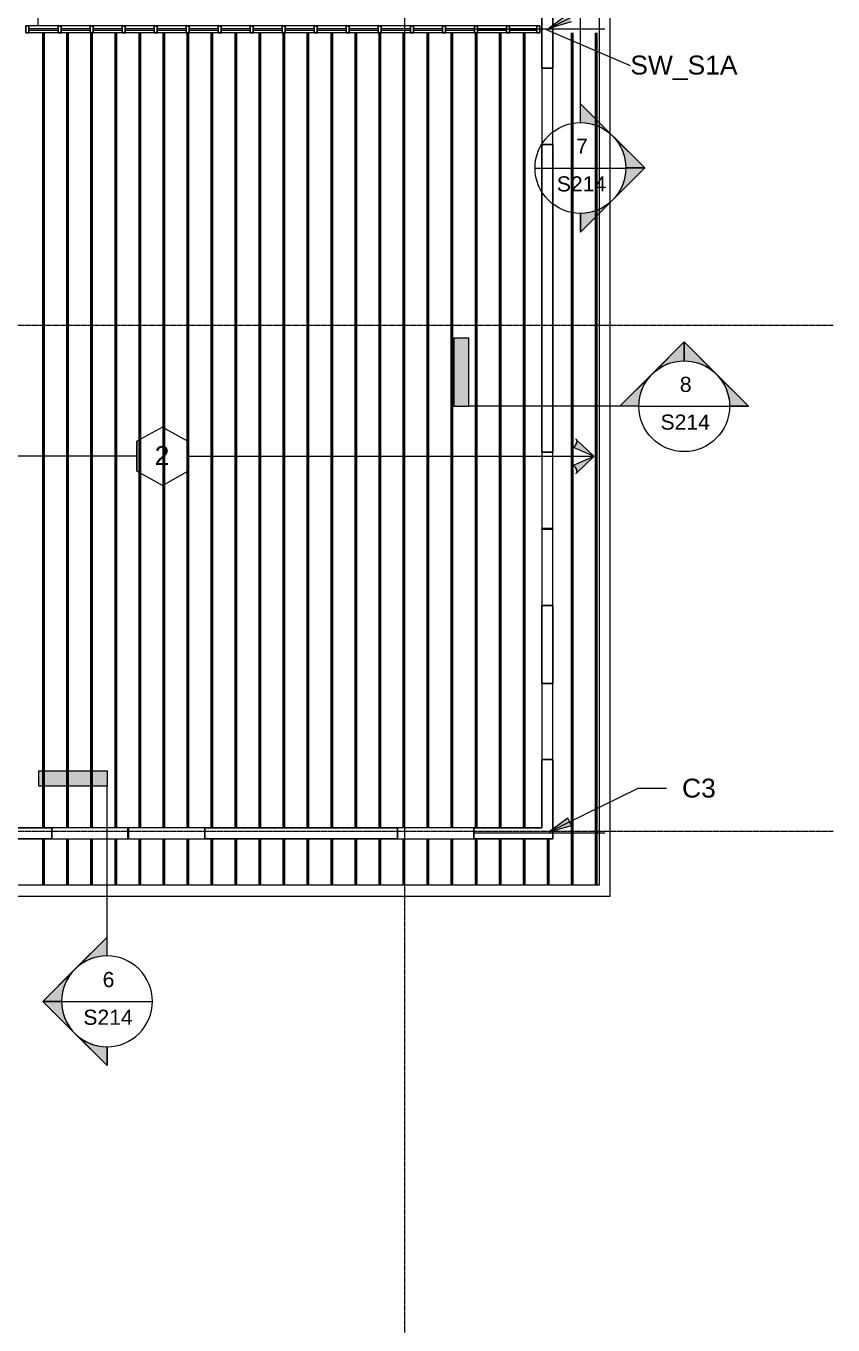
# Model space of a CAD drawing. Header units: inches. Extents: x -4036 to -1914, y 2 to 12338.
# Drawn here: x -2363 to -1959, y 11036 to 11685 of the extents above; entities that cross this region are included whole.
import ezdxf

# ---------------------------------------------------------------- set-up
doc = ezdxf.new("R2010")
doc.units = ezdxf.units.IN
doc.header["$MEASUREMENT"] = 0
doc.linetypes.add('Línea de rejilla', pattern=[0.875, 0.5, -0.125, 0.125, -0.125])
for name, color, linetype, lineweight in [('A-ANNO-NOTE', 131, 'Continuous', 9), ('A-DETL-GENF', 92, 'Continuous', 9), ('A-DETL-THIN', 151, 'Continuous', 9), ('A-GLAZ-CURT', 52, 'Continuous', 9), ('A-GLAZ-CWMG', 51, 'Continuous', 9), ('A-WALL-IDEN', 211, 'Continuous', 9), ('G-ANNO-SYMB', 111, 'Continuous', 9), ('G-ANNO-TEXT', 231, 'Continuous', 9), ('I-WALL', 2, 'Continuous', 9), ('S-BEAM', 12, 'Continuous', 9), ('S-BEAM-ANLY', 10, 'Continuous', 50), ('S-GRID', 1, 'Continuous', 9)]:
    doc.layers.add(name, color=color, linetype=linetype, lineweight=lineweight)
doc.styles.add('Arial', font='arial.ttf', dxfattribs={"height": 9.448819})
doc.styles.add('Arial_2', font='arial.ttf', dxfattribs={"height": 7.559055})

# ---------------------------------------------------------------- blocks, each defined once
blk = doc.blocks.new('System Panel - PlyWood-764934-FRAMING PLAN - 2ND FLOOR')
at = {"layer": 'A-GLAZ-CURT', "lineweight": 18}
for p, q in [((-6.88, -0.5), (-6.88, 0.5)), ((-6.88, 0.5), (6.88, 0.5)), ((6.88, 0.5), (6.88, -0.5)), ((6.88, -0.5), (-6.88, -0.5))]:
    blk.add_line(p, q, dxfattribs=at)
blk = doc.blocks.new('System Panel - PlyWood-764936-FRAMING PLAN - 2ND FLOOR')
at = {"layer": 'A-GLAZ-CURT', "lineweight": 18}
for p, q in [((-7.25, -0.5), (-7.25, 0.5)), ((-7.25, 0.5), (7.25, 0.5)), ((7.25, 0.5), (7.25, -0.5)), ((7.25, -0.5), (-7.25, -0.5))]:
    blk.add_line(p, q, dxfattribs=at)
blk = doc.blocks.new('Rectangular Mullion - 3 1_2_-735840-FRAMING PLAN - 2ND FLOOR')
at = {"layer": 'A-GLAZ-CWMG'}
for p, q in [((-2918.07, 10459.04), (-2918.07, 10472.79)), ((-2914.57, 10459.04), (-2914.57, 10472.79))]:
    blk.add_line(p, q, dxfattribs=at)
blk = doc.blocks.new('Rectangular Mullion - 3 1_2_-735841-FRAMING PLAN - 2ND FLOOR')
at = {"layer": 'A-GLAZ-CWMG'}
for p, q in [((-3206.07, 10485.26), (-3206.07, 10499.76)), ((-3202.57, 10485.26), (-3202.57, 10499.76))]:
    blk.add_line(p, q, dxfattribs=at)
blk = doc.blocks.new('Rectangular Mullion - 3 1_2_-735870-FRAMING PLAN - 2ND FLOOR')
at = {"layer": 'A-GLAZ-CWMG', "lineweight": 25}
for p, q in [((-1.5, 1.75), (0, 1.75)), ((-1.5, -1.75), (-1.5, 1.75)), ((0, 1.75), (0, -1.75)), ((0, -1.75), (-1.5, -1.75))]:
    blk.add_line(p, q, dxfattribs=at)
blk = doc.blocks.new('Rectangular Mullion - 3 1_2_-735844-FRAMING PLAN - 2ND FLOOR')
at = {"layer": 'A-GLAZ-CWMG', "lineweight": 25}
for p, q in [((0.75, 1.75), (-0.75, 1.75)), ((-0.75, 1.75), (-0.75, -1.75)), ((0.75, -1.75), (0.75, 1.75)), ((-0.75, -1.75), (0.75, -1.75))]:
    blk.add_line(p, q, dxfattribs=at)
blk = doc.blocks.new('TRUSS - 24_-1506883-FRAMING PLAN - 2ND FLOOR')
at = {"layer": 'S-BEAM'}
blk.add_line((212.8, 0), (-212.8, 0), dxfattribs=at)
blk = doc.blocks.new('TRUSS - 24_-V49-FRAMING PLAN - 2ND FLOOR')
at = {"layer": 'S-BEAM'}
blk.add_line((212.8, 0), (189.65, 0), dxfattribs=at)
blk = doc.blocks.new('TRUSS - 24_-V50-FRAMING PLAN - 2ND FLOOR')
at = {"layer": 'S-BEAM'}
for p, q in [((184.15, 0), (-212.8, 0)), ((212.8, 0), (189.65, 0))]:
    blk.add_line(p, q, dxfattribs=at)
blk = doc.blocks.new('TRUSSES - TRUSSES-1430588-FRAMING PLAN - 2ND FLOOR')
at = {"layer": 'A-DETL-GENF'}
h = blk.add_hatch(color=256, dxfattribs=at)
h.paths.add_polyline_path([(-206.81, 8.4), (-215.41, 0.23), (-205.05, 4.79), (-205.26, 4.81), (-205.49, 4.9), (-205.72, 5.06), (-206.18, 5.53), (-206.57, 6.17), (-206.84, 6.89), (-206.96, 7.59), (-206.9, 8.17)], flags=0)
h.paths.add_polyline_path([(-215.41, 0), (-206.81, -8.17), (-206.9, -7.95), (-206.95, -7.68), (-206.92, -7.02), (-206.72, -6.3), (-206.39, -5.61), (-205.96, -5.04), (-205.49, -4.68), (-205.26, -4.59), (-205.05, -4.56), (-204.86, -4.6)], flags=0)
h = blk.add_hatch(color=256, dxfattribs=at)
h.paths.add_polyline_path([(206.81, 8.4), (206.9, 8.17), (206.95, 7.9), (206.92, 7.25), (206.72, 6.53), (206.39, 5.84), (205.96, 5.27), (205.49, 4.9), (205.26, 4.81), (205.05, 4.79), (204.86, 4.83), (215.41, 0.23)], flags=0)
h.paths.add_polyline_path([(215.41, 0), (205.05, -4.56), (205.26, -4.59), (205.49, -4.68), (205.72, -4.83), (206.18, -5.31), (206.57, -5.95), (206.84, -6.66), (206.96, -7.36), (206.9, -7.95), (206.81, -8.17)], flags=0)
for p, q in [((0, 14.61), (-12.61, 7.43)), ((0, 14.61), (12.85, 7.43)), ((-206.81, 8.4), (-215.41, 0.23)), ((-206.81, 8.4), (-206.53, 8.66)), ((-12.61, 7.43), (-12.61, -7.43)), ((12.85, -7.43), (12.85, 7.43)), ((12.85, 7.43), (12.85, -7.43)), ((206.81, 8.4), (206.53, 8.66)), ((215.41, 0.23), (206.81, 8.4)), ((-215.41, 0.23), (-204.86, 4.83)), ((-215.41, 0), (-206.81, -8.17)), ((-204.86, -4.6), (-215.41, 0)), ((-12.61, 0), (-215.41, 0)), ((12.85, 0), (215.41, 0)), ((204.86, 4.83), (215.41, 0.23)), ((215.41, 0), (204.86, -4.6)), ((206.81, -8.17), (215.41, 0)), ((-206.81, -8.17), (-206.53, -8.43)), ((0, -14.56), (-12.61, -7.43)), ((0, -14.56), (12.85, -7.43)), ((206.81, -8.17), (206.53, -8.43))]:
    blk.add_line(p, q, dxfattribs=at)
for centre, major_axis, start_param, end_param in [((-205.7, 6.74), (-0.84, 1.91), 0.527907, 1.031328), ((-205.7, 6.74), (-0.84, 1.91), 1.058732, 1.553534), ((-205.7, 6.74), (-0.84, 1.91), 0, 0.515859), ((205.7, 6.74), (0.84, 1.91), 5.767326, 6.283185), ((205.7, 6.74), (0.84, 1.91), 4.729651, 5.224453), ((205.7, 6.74), (0.84, 1.91), 5.251857, 5.755279), ((-205.7, 6.74), (-0.84, 1.91), 1.586991, 2.08013), ((-205.7, 6.74), (-0.84, 1.91), 2.111632, 2.609761), ((-205.7, 6.74), (-0.84, 1.91), 2.630892, 3.141593), ((205.7, 6.74), (0.84, 1.91), 3.141593, 3.652293), ((205.7, 6.74), (0.84, 1.91), 3.673425, 4.171554), ((205.7, 6.74), (0.84, 1.91), 4.203055, 4.696194), ((-205.7, -6.52), (0.84, 1.91), 1.588058, 2.082861), ((-205.7, -6.52), (0.84, 1.91), 1.061463, 1.554602), ((-205.7, -6.52), (0.84, 1.91), 0.531832, 1.029961), ((-205.7, -6.52), (0.84, 1.91), 0, 0.5107), ((205.7, -6.52), (-0.84, 1.91), 5.772485, 6.283185), ((205.7, -6.52), (-0.84, 1.91), 5.253224, 5.751353), ((205.7, -6.52), (-0.84, 1.91), 4.728584, 5.221723), ((205.7, -6.52), (-0.84, 1.91), 4.200325, 4.695127), ((-205.7, -6.52), (0.84, 1.91), 2.110265, 2.613686), ((-205.7, -6.52), (0.84, 1.91), 2.625734, 3.141593), ((205.7, -6.52), (-0.84, 1.91), 3.141593, 3.657452), ((205.7, -6.52), (-0.84, 1.91), 3.669499, 4.172921)]:
    blk.add_ellipse(centre, major_axis=major_axis, ratio=0.493649, start_param=start_param, end_param=end_param, dxfattribs=at)
for points, knots in [([(-204.86, 4.83), (-204.92, 4.81), (-205.05, 4.78), (-205.26, 4.8), (-205.49, 4.89), (-205.8, 5.1), (-206.19, 5.5), (-206.59, 6.16), (-206.89, 6.96), (-206.98, 7.64), (-206.93, 8.12), (-206.86, 8.31), (-206.81, 8.4)], [0, 0, 0, 0, 0.066667, 0.133333, 0.2, 0.266667, 0.4, 0.533333, 0.666667, 0.833333, 0.916667, 1, 1, 1, 1]), ([(206.81, 8.4), (206.85, 8.33), (206.91, 8.18), (206.97, 7.82), (206.95, 7.26), (206.75, 6.52), (206.42, 5.84), (206.02, 5.3), (205.6, 4.94), (205.27, 4.79), (205.02, 4.78), (204.91, 4.81), (204.86, 4.83)], [0, 0, 0, 0, 0.066667, 0.133333, 0.266667, 0.4, 0.533333, 0.65, 0.766667, 0.883333, 0.941667, 1, 1, 1, 1]), ([(-206.81, -8.17), (-206.85, -8.1), (-206.91, -7.96), (-206.97, -7.59), (-206.95, -7.03), (-206.75, -6.3), (-206.42, -5.62), (-206.02, -5.08), (-205.6, -4.71), (-205.27, -4.57), (-205.02, -4.55), (-204.91, -4.58), (-204.86, -4.6)], [0, 0, 0, 0, 0.066667, 0.133333, 0.266667, 0.4, 0.533333, 0.65, 0.766667, 0.883333, 0.941667, 1, 1, 1, 1]), ([(204.86, -4.6), (204.92, -4.58), (205.05, -4.55), (205.26, -4.57), (205.49, -4.67), (205.8, -4.87), (206.19, -5.28), (206.59, -5.93), (206.89, -6.73), (206.98, -7.41), (206.93, -7.9), (206.86, -8.09), (206.81, -8.17)], [0, 0, 0, 0, 0.066667, 0.133333, 0.2, 0.266667, 0.4, 0.533333, 0.666667, 0.833333, 0.916667, 1, 1, 1, 1])]:
    blk.add_open_spline(points, degree=3, knots=knots, dxfattribs=at)
blk = doc.blocks.new('Vista de diseño - Extremo final de sección - Rellenado-14997-FRAMING PLAN - 2ND FLOOR')
at = {"layer": 'G-ANNO-SYMB'}
blk.add_hatch(color=256, dxfattribs=at).paths.add_polyline_path([(0, 0.3543), (0, 0), (-0.0787, 0), (-0.0787, 0.3543)], flags=0)
for p, q in [((0, 0.3543), (-0.0787, 0.3543)), ((-0.0787, 0.3543), (-0.0787, 0)), ((0, 0), (0, 0.3543)), ((-0.0787, 0), (0, 0))]:
    blk.add_line(p, q, dxfattribs=at)
blk = doc.blocks.new('Vista de diseño - Extremo inicial de sección - Rellenado-1561-FRAMING PLAN - 2ND FLOOR')
at = {"layer": 'G-ANNO-SYMB'}
h = blk.add_hatch(color=256, dxfattribs=at)
edge = h.paths.add_edge_path(flags=0)
edge.add_line((-0.2362, 0.3341), (-0.2362, 0.2362))
edge.add_arc((-0.2362, 0), 0.2362, 90, 135)
edge.add_line((-0.4033, 0.167), (-0.2362, 0.3341))
h = blk.add_hatch(color=256, dxfattribs=at)
edge = h.paths.add_edge_path(flags=0)
edge.add_line((-0.2362, 0.3341), (-0.0692, 0.167))
edge.add_arc((-0.2362, 0), 0.2362, 45, 90)
edge.add_line((-0.2362, 0.2362), (-0.2362, 0.3341))
h = blk.add_hatch(color=256, dxfattribs=at)
edge = h.paths.add_edge_path(flags=0)
edge.add_line((-0.5703, 0), (-0.4033, 0.167))
edge.add_arc((-0.2362, 0), 0.2362, 135, 180)
edge.add_line((-0.4724, 0), (-0.5703, 0))
h = blk.add_hatch(color=256, dxfattribs=at)
edge = h.paths.add_edge_path(flags=0)
edge.add_line((0.0978, 0), (0, 0))
edge.add_arc((-0.2362, 0), 0.2362, 360, 405)
edge.add_line((-0.0692, 0.167), (0.0978, 0))
for p, q in [((-0.2362, 0.3341), (-0.5703, 0)), ((-0.2362, 0.3341), (-0.4033, 0.167)), ((-0.2362, 0.3341), (0.0978, 0)), ((-0.2362, 0.2362), (-0.2362, 0.3341)), ((-0.2362, 0.3341), (-0.2362, 0.2362)), ((-0.0692, 0.167), (-0.2362, 0.3341)), ((-0.4033, 0.167), (-0.5703, 0)), ((0.0978, 0), (-0.0692, 0.167)), ((-0.5703, 0), (-0.4724, 0)), ((0, 0), (0.0978, 0)), ((-0.4724, 0), (-0.5703, 0)), ((0, 0), (0.0978, 0))]:
    blk.add_line(p, q, dxfattribs=at)
for start, end in [(360, 180), (90, 135), (45, 90), (135, 180), (360, 45), (180, 360)]:
    blk.add_arc((-0.2362, 0), 0.2362, start, end, dxfattribs=at)

msp = doc.modelspace()

# ---------------------------------------------------------------- hatches: boundary and pattern name
at = {"layer": 'G-ANNO-TEXT'}
for points in [[(-2101.19, 11683.73), (-2090.13, 11686.92), (-2091.89, 11690.51)], [(-2101.19, 11282.28), (-2090.13, 11285.47), (-2091.89, 11289.06)]]:
    msp.add_hatch(color=50, dxfattribs=at).paths.add_polyline_path(points, flags=0)

# ---------------------------------------------------------------- linework, layer by layer
at = {"layer": 'A-DETL-THIN'}
for p, q in [((-2138.91, 11683.24), (-2073.42, 11683.24)), ((-2138.91, 11281.79), (-2073.42, 11281.79))]:
    msp.add_line(p, q, dxfattribs=at)
at = {"layer": 'A-WALL-IDEN'}
msp.add_line((-2102.7, 11682.99), (-2060.68, 11665), dxfattribs=at)
at = {"layer": 'G-ANNO-SYMB'}
for p, q in [((-2085.59, 11636.48), (-2085.59, 11721.34)), ((-2108.26, 11613.8), (-2062.91, 11613.8)), ((-2056.45, 11494.82), (-2141.31, 11494.82)), ((-2056.45, 11494.82), (-2011.09, 11494.82)), ((-2322.1, 11220.23), (-2322.1, 11305.09)), ((-2344.78, 11197.55), (-2299.42, 11197.55))]:
    msp.add_line(p, q, dxfattribs=at)
at = {"layer": 'G-ANNO-TEXT', "color": 50}
for p, q in [((-2101.19, 11683.73), (-2056.7, 11705.51)), ((-2091.89, 11690.51), (-2101.19, 11683.73)), ((-2101.19, 11683.73), (-2090.13, 11686.92)), ((-2101.19, 11282.28), (-2056.7, 11304.06)), ((-2056.7, 11304.06), (-2042.55, 11304.06)), ((-2091.89, 11289.06), (-2101.19, 11282.28)), ((-2101.19, 11282.28), (-2090.13, 11285.47)), ((-2090.13, 11285.47), (-2091.89, 11289.06))]:
    msp.add_line(p, q, dxfattribs=at)
at = {"layer": 'I-WALL'}
for p, q in [((-2070.67, 11250.14), (-2070.67, 12115.84)), ((-2076.17, 11773.62), (-2076.17, 11255.64)), ((-2104.82, 11663.6), (-2104.82, 11625.58)), ((-2099.32, 11625.58), (-2099.32, 11663.6)), ((-2104.82, 11471.79), (-2104.82, 11433.76)), ((-2099.32, 11433.76), (-2099.32, 11471.79)), ((-2104.82, 11433.39), (-2104.82, 11395.36)), ((-2099.32, 11395.36), (-2099.32, 11433.39)), ((-2104.82, 11356.4), (-2104.82, 11318.38)), ((-2099.32, 11318.38), (-2099.32, 11356.4)), ((-2311.71, 11284.29), (-2349.74, 11284.29)), ((-2273.31, 11284.29), (-2311.34, 11284.29)), ((-2138.91, 11284.29), (-2176.94, 11284.29)), ((-2349.74, 11278.79), (-2311.71, 11278.79)), ((-2311.34, 11278.79), (-2273.31, 11278.79)), ((-2176.94, 11278.79), (-2138.91, 11278.79)), ((-2076.17, 11255.64), (-3403.17, 11255.64)), ((-3403.8, 11250.14), (-2070.67, 11250.14))]:
    msp.add_line(p, q, dxfattribs=at)
at = {"layer": 'I-WALL', "lineweight": 25}
for p, q in [((-2104.82, 11663.6), (-2104.82, 11702.38)), ((-2099.32, 11702.38), (-2099.32, 11663.6)), ((-2099.32, 11663.6), (-2104.82, 11663.6)), ((-2104.82, 11471.79), (-2104.82, 11625.58)), ((-2104.82, 11625.58), (-2099.32, 11625.58)), ((-2099.32, 11625.58), (-2099.32, 11471.79)), ((-2099.32, 11471.79), (-2104.82, 11471.79)), ((-2104.82, 11433.39), (-2104.82, 11433.76)), ((-2104.82, 11433.76), (-2099.32, 11433.76)), ((-2099.32, 11433.39), (-2104.82, 11433.39)), ((-2099.32, 11433.76), (-2099.32, 11433.39)), ((-2104.82, 11356.4), (-2104.82, 11395.36)), ((-2104.82, 11395.36), (-2099.32, 11395.36)), ((-2099.32, 11395.36), (-2099.32, 11356.4)), ((-2099.32, 11356.4), (-2104.82, 11356.4)), ((-2104.82, 11284.29), (-2104.82, 11318.38)), ((-2104.82, 11318.38), (-2099.32, 11318.38)), ((-2099.32, 11318.38), (-2099.32, 11278.79)), ((-2407.71, 11284.29), (-2349.74, 11284.29)), ((-2349.74, 11284.29), (-2349.74, 11278.79)), ((-2311.71, 11278.79), (-2311.71, 11284.29)), ((-2311.71, 11284.29), (-2311.34, 11284.29)), ((-2311.34, 11284.29), (-2311.34, 11278.79)), ((-2273.31, 11278.79), (-2273.31, 11284.29)), ((-2273.31, 11284.29), (-2176.94, 11284.29)), ((-2176.94, 11284.29), (-2176.94, 11278.79)), ((-2138.91, 11278.79), (-2138.91, 11284.29)), ((-2138.91, 11284.29), (-2104.82, 11284.29)), ((-2349.74, 11278.79), (-2407.71, 11278.79)), ((-2311.34, 11278.79), (-2311.71, 11278.79)), ((-2176.94, 11278.79), (-2273.31, 11278.79)), ((-2099.32, 11278.79), (-2138.91, 11278.79))]:
    msp.add_line(p, q, dxfattribs=at)
at = {"layer": 'S-BEAM-ANLY', "color": 7}
for p, q in [((-2353.77, 11681.24), (-2353.77, 11651.24)), ((-2341.77, 11681.24), (-2341.77, 11651.24)), ((-2329.77, 11681.24), (-2329.77, 11651.24)), ((-2317.77, 11681.24), (-2317.77, 11651.24)), ((-2305.77, 11681.24), (-2305.77, 11651.24)), ((-2293.77, 11681.24), (-2293.77, 11651.24)), ((-2281.77, 11681.24), (-2281.77, 11651.24)), ((-2269.77, 11681.24), (-2269.77, 11651.24)), ((-2257.77, 11681.24), (-2257.77, 11651.24)), ((-2245.77, 11681.24), (-2245.77, 11651.24)), ((-2233.77, 11681.24), (-2233.77, 11651.24)), ((-2221.77, 11681.24), (-2221.77, 11651.24)), ((-2209.77, 11681.24), (-2209.77, 11651.24)), ((-2197.77, 11681.24), (-2197.77, 11651.24)), ((-2185.77, 11681.24), (-2185.77, 11651.24)), ((-2173.77, 11681.24), (-2173.77, 11651.24)), ((-2161.77, 11681.24), (-2161.77, 11651.24)), ((-2149.77, 11681.24), (-2149.77, 11651.24)), ((-2137.77, 11681.24), (-2137.77, 11651.24)), ((-2125.77, 11681.24), (-2125.77, 11651.24)), ((-2113.77, 11681.24), (-2113.77, 11651.24)), ((-2089.77, 11681.24), (-2089.77, 11651.24)), ((-2077.77, 11681.24), (-2077.77, 11651.24)), ((-2353.77, 11651.24), (-2353.77, 11285.64)), ((-2341.77, 11651.24), (-2341.77, 11285.64)), ((-2329.77, 11651.24), (-2329.77, 11285.64)), ((-2317.77, 11651.24), (-2317.77, 11285.64)), ((-2305.77, 11651.24), (-2305.77, 11285.64)), ((-2293.77, 11651.24), (-2293.77, 11285.64)), ((-2281.77, 11651.24), (-2281.77, 11285.64)), ((-2269.77, 11651.24), (-2269.77, 11285.64)), ((-2257.77, 11651.24), (-2257.77, 11285.64)), ((-2245.77, 11651.24), (-2245.77, 11285.64)), ((-2233.77, 11651.24), (-2233.77, 11285.64)), ((-2221.77, 11651.24), (-2221.77, 11285.64)), ((-2209.77, 11651.24), (-2209.77, 11285.64)), ((-2197.77, 11651.24), (-2197.77, 11285.64)), ((-2185.77, 11651.24), (-2185.77, 11285.64)), ((-2173.77, 11651.24), (-2173.77, 11285.64)), ((-2161.77, 11651.24), (-2161.77, 11285.64)), ((-2149.77, 11651.24), (-2149.77, 11285.64)), ((-2137.77, 11651.24), (-2137.77, 11285.64)), ((-2125.77, 11651.24), (-2125.77, 11285.64)), ((-2113.77, 11651.24), (-2113.77, 11285.64)), ((-2089.77, 11651.24), (-2089.77, 11285.64)), ((-2077.77, 11651.24), (-2077.77, 11285.64)), ((-2353.77, 11285.64), (-2353.77, 11284.29)), ((-2341.77, 11285.64), (-2341.77, 11284.29)), ((-2329.77, 11285.64), (-2329.77, 11284.29)), ((-2317.77, 11285.64), (-2317.77, 11284.29)), ((-2305.77, 11285.64), (-2305.77, 11284.29)), ((-2293.77, 11285.64), (-2293.77, 11284.29)), ((-2281.77, 11285.64), (-2281.77, 11284.29)), ((-2269.77, 11285.64), (-2269.77, 11284.29)), ((-2257.77, 11285.64), (-2257.77, 11284.29)), ((-2245.77, 11285.64), (-2245.77, 11284.29)), ((-2233.77, 11285.64), (-2233.77, 11284.29)), ((-2221.77, 11285.64), (-2221.77, 11284.29)), ((-2209.77, 11285.64), (-2209.77, 11284.29)), ((-2197.77, 11285.64), (-2197.77, 11284.29)), ((-2185.77, 11285.64), (-2185.77, 11284.29)), ((-2173.77, 11285.64), (-2173.77, 11284.29)), ((-2161.77, 11285.64), (-2161.77, 11284.29)), ((-2149.77, 11285.64), (-2149.77, 11284.29)), ((-2137.77, 11285.64), (-2137.77, 11284.29)), ((-2125.77, 11285.64), (-2125.77, 11284.29)), ((-2113.77, 11285.64), (-2113.77, 11284.29)), ((-2089.77, 11285.64), (-2089.77, 11255.64)), ((-2077.77, 11285.64), (-2077.77, 11255.64)), ((-2353.77, 11278.79), (-2353.77, 11255.64)), ((-2341.77, 11278.79), (-2341.77, 11255.64)), ((-2329.77, 11278.79), (-2329.77, 11255.64)), ((-2317.77, 11278.79), (-2317.77, 11255.64)), ((-2305.77, 11278.79), (-2305.77, 11255.64)), ((-2293.77, 11278.79), (-2293.77, 11255.64)), ((-2281.77, 11278.79), (-2281.77, 11255.64)), ((-2269.77, 11278.79), (-2269.77, 11255.64)), ((-2257.77, 11278.79), (-2257.77, 11255.64)), ((-2245.77, 11278.79), (-2245.77, 11255.64)), ((-2233.77, 11278.79), (-2233.77, 11255.64)), ((-2221.77, 11278.79), (-2221.77, 11255.64)), ((-2209.77, 11278.79), (-2209.77, 11255.64)), ((-2197.77, 11278.79), (-2197.77, 11255.64)), ((-2185.77, 11278.79), (-2185.77, 11255.64)), ((-2173.77, 11278.79), (-2173.77, 11255.64)), ((-2161.77, 11278.79), (-2161.77, 11255.64)), ((-2149.77, 11278.79), (-2149.77, 11255.64)), ((-2137.77, 11278.79), (-2137.77, 11255.64)), ((-2125.77, 11278.79), (-2125.77, 11255.64)), ((-2113.77, 11278.79), (-2113.77, 11255.64)), ((-2101.77, 11278.79), (-2101.77, 11255.64))]:
    msp.add_line(p, q, dxfattribs=at)
at = {"layer": 'S-GRID', "linetype": 'Línea de rejilla'}
for p, q in [((-2173.32, 9786.33), (-2173.32, 12288.56)), ((-1959.43, 11535.19), (-3987.13, 11535.19)), ((-1959.43, 11282.44), (-3987.13, 11282.44))]:
    msp.add_line(p, q, dxfattribs=at)

# ---------------------------------------------------------------- block references
at = {"layer": 'A-DETL-GENF', "rotation": 180}
msp.add_blockref('TRUSSES - TRUSSES-1430588-FRAMING PLAN - 2ND FLOOR', (-2294.36, 11469.86), dxfattribs=at)
at = {"layer": 'A-GLAZ-CURT', "rotation": 180}
for name, p in [('System Panel - PlyWood-764936-FRAMING PLAN - 2ND FLOOR', (-2353.82, 11682.99)), ('System Panel - PlyWood-764936-FRAMING PLAN - 2ND FLOOR', (-2337.82, 11682.99)), ('System Panel - PlyWood-764936-FRAMING PLAN - 2ND FLOOR', (-2321.82, 11682.99)), ('System Panel - PlyWood-764936-FRAMING PLAN - 2ND FLOOR', (-2305.82, 11682.99)), ('System Panel - PlyWood-764936-FRAMING PLAN - 2ND FLOOR', (-2289.82, 11682.99)), ('System Panel - PlyWood-764936-FRAMING PLAN - 2ND FLOOR', (-2273.82, 11682.99)), ('System Panel - PlyWood-764936-FRAMING PLAN - 2ND FLOOR', (-2257.82, 11682.99)), ('System Panel - PlyWood-764936-FRAMING PLAN - 2ND FLOOR', (-2241.82, 11682.99)), ('System Panel - PlyWood-764936-FRAMING PLAN - 2ND FLOOR', (-2225.82, 11682.99)), ('System Panel - PlyWood-764936-FRAMING PLAN - 2ND FLOOR', (-2209.82, 11682.99)), ('System Panel - PlyWood-764936-FRAMING PLAN - 2ND FLOOR', (-2193.82, 11682.99)), ('System Panel - PlyWood-764936-FRAMING PLAN - 2ND FLOOR', (-2177.82, 11682.99)), ('System Panel - PlyWood-764936-FRAMING PLAN - 2ND FLOOR', (-2161.82, 11682.99)), ('System Panel - PlyWood-764936-FRAMING PLAN - 2ND FLOOR', (-2145.82, 11682.99)), ('System Panel - PlyWood-764936-FRAMING PLAN - 2ND FLOOR', (-2129.82, 11682.99)), ('System Panel - PlyWood-764934-FRAMING PLAN - 2ND FLOOR', (-2114.2, 11682.99))]:
    msp.add_blockref(name, p, dxfattribs=at)
at = {"layer": 'A-GLAZ-CWMG', "extrusion": (0, 0, -1)}
for p in [(2361.82, 11682.99), (2345.82, 11682.99), (2329.82, 11682.99), (2313.82, 11682.99), (2297.82, 11682.99), (2281.82, 11682.99), (2265.82, 11682.99), (2249.82, 11682.99), (2233.82, 11682.99), (2217.82, 11682.99), (2201.82, 11682.99), (2185.82, 11682.99), (2169.82, 11682.99), (2153.82, 11682.99), (2137.82, 11682.99), (2121.82, 11682.99)]:
    msp.add_blockref('Rectangular Mullion - 3 1_2_-735844-FRAMING PLAN - 2ND FLOOR', p, dxfattribs=at)
at = {"layer": 'A-GLAZ-CWMG'}
for name, p, rotation in [('Rectangular Mullion - 3 1_2_-735841-FRAMING PLAN - 2ND FLOOR', (8138.69, 14887.31), 90), ('Rectangular Mullion - 3 1_2_-735841-FRAMING PLAN - 2ND FLOOR', (8154.69, 14887.31), 90), ('Rectangular Mullion - 3 1_2_-735841-FRAMING PLAN - 2ND FLOOR', (8170.69, 14887.31), 90), ('Rectangular Mullion - 3 1_2_-735841-FRAMING PLAN - 2ND FLOOR', (8186.69, 14887.31), 90), ('Rectangular Mullion - 3 1_2_-735841-FRAMING PLAN - 2ND FLOOR', (8202.69, 14887.31), 90), ('Rectangular Mullion - 3 1_2_-735841-FRAMING PLAN - 2ND FLOOR', (8218.69, 14887.31), 89.99999999999511), ('Rectangular Mullion - 3 1_2_-735841-FRAMING PLAN - 2ND FLOOR', (8234.69, 14887.31), 90), ('Rectangular Mullion - 3 1_2_-735841-FRAMING PLAN - 2ND FLOOR', (8250.69, 14887.31), 90), ('Rectangular Mullion - 3 1_2_-735841-FRAMING PLAN - 2ND FLOOR', (8266.69, 14887.31), 90), ('Rectangular Mullion - 3 1_2_-735841-FRAMING PLAN - 2ND FLOOR', (8282.69, 14887.31), 90), ('Rectangular Mullion - 3 1_2_-735841-FRAMING PLAN - 2ND FLOOR', (8298.69, 14887.31), 90), ('Rectangular Mullion - 3 1_2_-735841-FRAMING PLAN - 2ND FLOOR', (8314.69, 14887.31), 90), ('Rectangular Mullion - 3 1_2_-735841-FRAMING PLAN - 2ND FLOOR', (8330.69, 14887.31), 90), ('Rectangular Mullion - 3 1_2_-735841-FRAMING PLAN - 2ND FLOOR', (8346.69, 14887.31), 90), ('Rectangular Mullion - 3 1_2_-735841-FRAMING PLAN - 2ND FLOOR', (8362.69, 14887.31), 90), ('Rectangular Mullion - 3 1_2_-735840-FRAMING PLAN - 2ND FLOOR', (8351.72, 14599.31), 90)]:
    msp.add_blockref(name, p, dxfattribs=dict(at, rotation=rotation))
msp.add_blockref('Rectangular Mullion - 3 1_2_-735870-FRAMING PLAN - 2ND FLOOR', (-2105.82, 11682.99), dxfattribs=at)
at = {"layer": 'G-ANNO-SYMB', "extrusion": (0, 0, -1), "xscale": 95.99999999999994, "yscale": 95.99999999999994, "zscale": 95.99999999999994}
for name, p, rotation in [('Vista de diseño - Extremo inicial de sección - Rellenado-1561-FRAMING PLAN - 2ND FLOOR', (2085.59, 11636.48), 90.00000000000001), ('Vista de diseño - Extremo final de sección - Rellenado-14997-FRAMING PLAN - 2ND FLOOR', (2322.1, 11305.09), 270.0000000000002)]:
    msp.add_blockref(name, p, dxfattribs=dict(at, rotation=rotation))
at = {"layer": 'G-ANNO-SYMB', "xscale": 95.99999999999994, "yscale": 95.99999999999994, "zscale": 95.99999999999994}
msp.add_blockref('Vista de diseño - Extremo final de sección - Rellenado-14997-FRAMING PLAN - 2ND FLOOR', (-2141.31, 11494.82), dxfattribs=at)
at = {"layer": 'G-ANNO-SYMB', "extrusion": (0, 0, -1), "xscale": 95.99999999999994, "yscale": 95.99999999999994, "zscale": 95.99999999999994}
msp.add_blockref('Vista de diseño - Extremo inicial de sección - Rellenado-1561-FRAMING PLAN - 2ND FLOOR', (2056.45, 11494.82), dxfattribs=at)
at = {"layer": 'G-ANNO-SYMB', "xscale": 95.99999999999994, "yscale": 95.99999999999994, "zscale": 95.99999999999994, "rotation": 90}
msp.add_blockref('Vista de diseño - Extremo inicial de sección - Rellenado-1561-FRAMING PLAN - 2ND FLOOR', (-2322.1, 11220.23), dxfattribs=at)
at = {"layer": 'S-BEAM'}
for name, p, rotation in [('TRUSS - 24_-V50-FRAMING PLAN - 2ND FLOOR', (-2356.69, 11897.54), 90.00000000000037), ('TRUSS - 24_-V50-FRAMING PLAN - 2ND FLOOR', (-2353.77, 11468.44), 270.0000000000004), ('TRUSS - 24_-V50-FRAMING PLAN - 2ND FLOOR', (-2341.77, 11468.44), 270.0000000000004), ('TRUSS - 24_-V50-FRAMING PLAN - 2ND FLOOR', (-2329.77, 11468.44), 270.0000000000004), ('TRUSS - 24_-V50-FRAMING PLAN - 2ND FLOOR', (-2317.77, 11468.44), 270.0000000000004), ('TRUSS - 24_-V50-FRAMING PLAN - 2ND FLOOR', (-2305.77, 11468.44), 270.0000000000004), ('TRUSS - 24_-V50-FRAMING PLAN - 2ND FLOOR', (-2293.77, 11468.44), 270.0000000000004), ('TRUSS - 24_-V50-FRAMING PLAN - 2ND FLOOR', (-2281.77, 11468.44), 270.0000000000004), ('TRUSS - 24_-V50-FRAMING PLAN - 2ND FLOOR', (-2269.77, 11468.44), 270.0000000000004), ('TRUSS - 24_-V50-FRAMING PLAN - 2ND FLOOR', (-2257.77, 11468.44), 270.0000000000004), ('TRUSS - 24_-V50-FRAMING PLAN - 2ND FLOOR', (-2245.77, 11468.44), 270.0000000000004), ('TRUSS - 24_-V50-FRAMING PLAN - 2ND FLOOR', (-2233.77, 11468.44), 270.0000000000004), ('TRUSS - 24_-V50-FRAMING PLAN - 2ND FLOOR', (-2221.77, 11468.44), 270.0000000000004), ('TRUSS - 24_-V50-FRAMING PLAN - 2ND FLOOR', (-2209.77, 11468.44), 270.0000000000004), ('TRUSS - 24_-V50-FRAMING PLAN - 2ND FLOOR', (-2197.77, 11468.44), 270.0000000000004), ('TRUSS - 24_-V50-FRAMING PLAN - 2ND FLOOR', (-2185.77, 11468.44), 270.0000000000004), ('TRUSS - 24_-V50-FRAMING PLAN - 2ND FLOOR', (-2173.77, 11468.44), 270.0000000000004), ('TRUSS - 24_-V50-FRAMING PLAN - 2ND FLOOR', (-2161.77, 11468.44), 270.0000000000004), ('TRUSS - 24_-V50-FRAMING PLAN - 2ND FLOOR', (-2149.77, 11468.44), 270.0000000000004), ('TRUSS - 24_-V50-FRAMING PLAN - 2ND FLOOR', (-2137.77, 11468.44), 270.0000000000004), ('TRUSS - 24_-V50-FRAMING PLAN - 2ND FLOOR', (-2125.77, 11468.44), 270.0000000000004), ('TRUSS - 24_-V50-FRAMING PLAN - 2ND FLOOR', (-2113.77, 11468.44), 270.0000000000004), ('TRUSS - 24_-1506883-FRAMING PLAN - 2ND FLOOR', (-2089.77, 11468.44), 270.0000000000004), ('TRUSS - 24_-1506883-FRAMING PLAN - 2ND FLOOR', (-2077.77, 11468.44), 270.0000000000004), ('TRUSS - 24_-V49-FRAMING PLAN - 2ND FLOOR', (-2101.77, 11468.44), 270.0000000000004)]:
    msp.add_blockref(name, p, dxfattribs=dict(at, rotation=rotation))

# ---------------------------------------------------------------- texts
at = {"layer": 'A-ANNO-NOTE', "insert": (-2298.28, 11474.91), "char_height": 9.45, "width": 8.787, "attachment_point": 1, "style": 'Arial'}
msp.add_mtext('2', dxfattribs=at)
at = {"layer": 'A-WALL-IDEN', "insert": (-2060.68, 11669.95), "char_height": 9.449, "width": 65.145, "attachment_point": 1, "style": 'Arial'}
msp.add_mtext('SW_S1A', dxfattribs=at)
at = {"layer": 'G-ANNO-SYMB', "attachment_point": 1, "style": 'Arial_2'}
for s, insert, char_height, width in [('7', (-2087.77, 11628.5), 7.56, 7.272), ('S214', (-2097.41, 11609.64), 7.559, 30.603), ('8', (-2035.95, 11509.52), 7.56, 7.272), ('S214', (-2045.59, 11490.67), 7.559, 30.603), ('6', (-2324.28, 11212.25), 7.56, 7.272), ('S214', (-2333.92, 11193.39), 7.559, 30.603)]:
    msp.add_mtext(s, dxfattribs=dict(at, insert=insert, char_height=char_height, width=width))
at = {"layer": 'G-ANNO-TEXT', "color": 7, "insert": (-2034.87, 11308.79), "char_height": 9.449, "width": 20.301, "attachment_point": 1, "style": 'Arial'}
msp.add_mtext('C3', dxfattribs=at)

doc.saveas('drawing.dxf')
